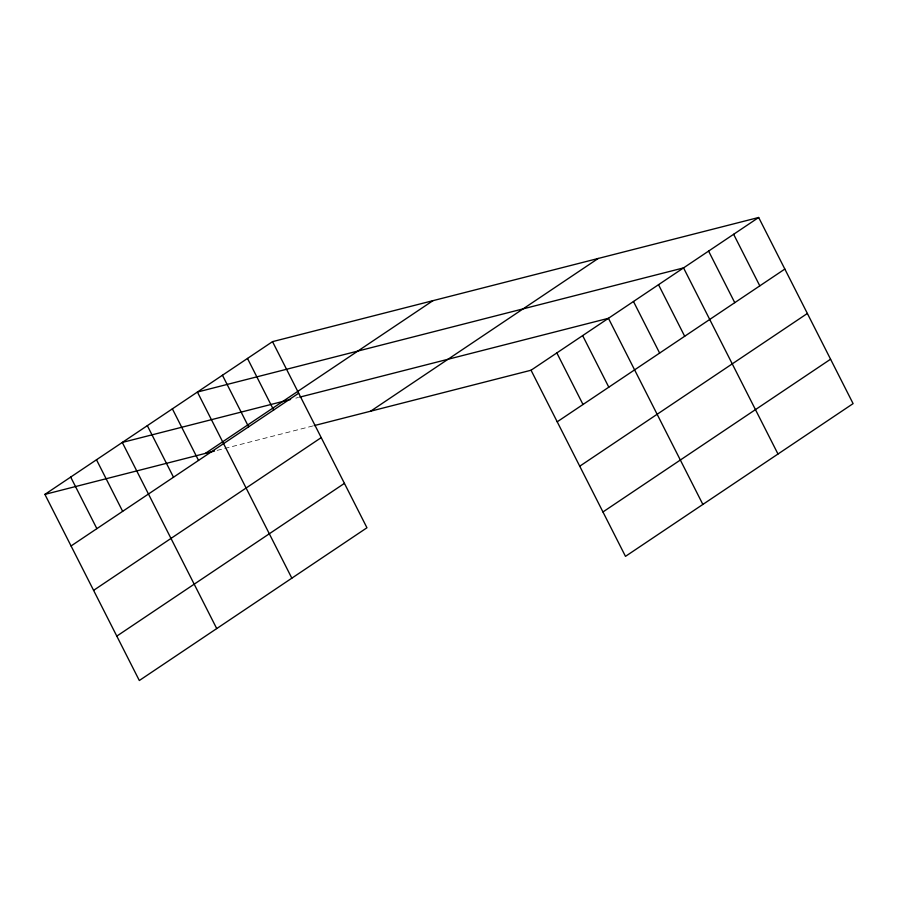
<?xml version="1.0" encoding="UTF-8"?>
<svg xmlns="http://www.w3.org/2000/svg" width="898" height="898" viewBox="0 0 898 898"><rect width="100%" height="100%" fill="white"/><g stroke="black" fill="none" stroke-linecap="round" stroke-linejoin="round"><path stroke-width="0.67" stroke-dasharray="4.49 3.37" d="M295.835 398.128L298.462 397.455M217.136 450.392L312.897 425.944"/><path stroke-width="1.35" d="M272.521 341.644L366.956 527.766L139.325 680.516L44.9 494.383L272.521 341.644L758.675 217.484L853.1 403.617L625.479 556.356L531.044 370.234L314.21 425.607M205.328 453.411L432.948 300.673M71.065 545.962L298.686 393.212M93.594 590.356L321.215 437.618M370.616 411.205L598.236 258.456M116.807 636.11L344.428 483.371M531.044 370.234L758.675 217.484M557.209 421.802L784.83 269.063M579.738 466.208L807.358 313.469M602.951 511.961L830.571 359.211M290.593 399.464L122.296 442.445L216.721 628.578M299.775 397.129L608.44 318.296L702.865 504.429M44.9 494.383L214.51 451.065M733.632 234.288L759.798 285.867M708.589 251.092L734.755 302.66M777.982 454.018L683.558 267.896L197.403 392.044L291.839 578.177M658.515 284.688L684.68 336.267M633.472 301.492L659.637 353.071M582.645 335.605L608.81 387.184M556.839 352.914L583.004 404.493M247.489 358.437L273.654 410.016M222.446 375.241L248.611 426.819M172.371 408.848L198.537 460.416M147.328 425.652L173.494 477.22M96.49 459.765L122.656 511.332M70.695 477.074L96.861 528.641"/></g></svg>
